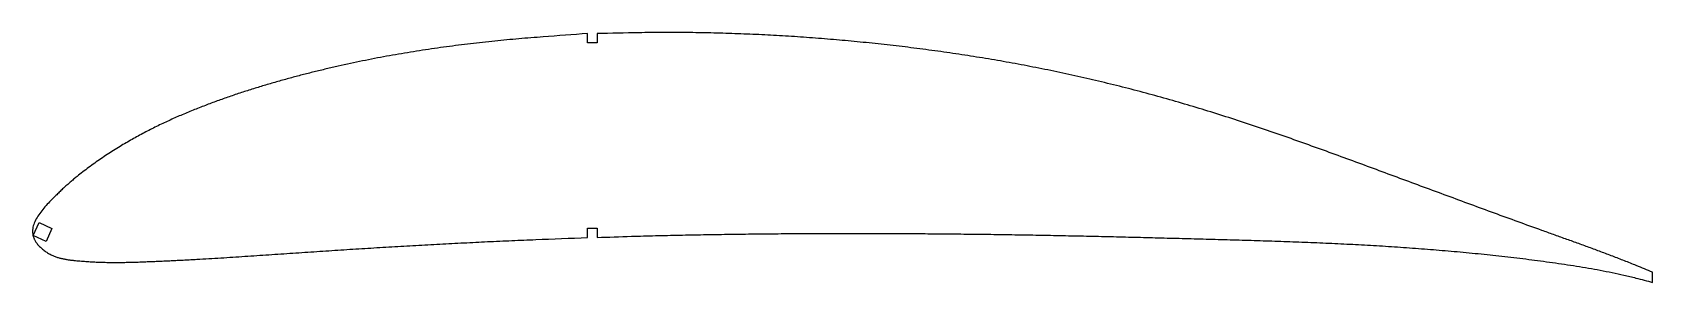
# Model space of a CAD drawing. Header units: millimetres. Extents: x -122 to 220, y 19 to 71.
import ezdxf

# ---------------------------------------------------------------- set-up
doc = ezdxf.new("R2010")
doc.units = ezdxf.units.MM

msp = doc.modelspace()

# ---------------------------------------------------------------- linework, layer by layer
for p, q in [((-4.77, 69.07), (-4.77, 71.06)), ((-2.77, 69.07), (-4.77, 69.07)), ((-2.77, 71.07), (-2.77, 69.07)), ((-4.77, 28.09), (-4.77, 30.09)), ((-4.77, 30.09), (-2.77, 30.09)), ((-2.77, 30.09), (-2.77, 28.14))]:
    msp.add_line(p, q)
at = {"color": 7, "linetype": 'Continuous', "lineweight": 25}
for p, q in [((-121.8, 28.55), (-120.54, 31.27)), ((-120.54, 31.27), (-117.82, 30)), ((-119.08, 27.28), (-121.8, 28.55)), ((-117.82, 30), (-119.08, 27.28)), ((220.03, 18.64), (220.03, 20.79))]:
    msp.add_line(p, q, dxfattribs=at)
for points, knots in [([(-4.77, 71.06), (-7.9, 70.84), (-12.73, 70.46), (-19.27, 69.97), (-24.37, 69.48), (-29.47, 68.93), (-34.55, 68.28), (-39.62, 67.55), (-44.67, 66.73), (-48.89, 65.96), (-52.28, 65.29), (-54.84, 64.75), (-57.39, 64.19), (-59.94, 63.61), (-62.49, 62.99), (-65.02, 62.35), (-67.57, 61.67), (-70.14, 60.97), (-72.72, 60.22), (-75.29, 59.44), (-77.85, 58.62), (-80.4, 57.77), (-82.93, 56.87), (-85.05, 56.08), (-86.75, 55.43), (-88.05, 54.91), (-89.34, 54.38), (-90.63, 53.84), (-91.9, 53.29), (-93.17, 52.71), (-94.46, 52.12), (-95.75, 51.5), (-97.06, 50.84), (-98.36, 50.18), (-99.64, 49.48), (-100.92, 48.77), (-102.2, 48.04), (-103.5, 47.27), (-104.82, 46.45), (-106.17, 45.59), (-107.49, 44.71), (-108.8, 43.8), (-110.08, 42.87), (-111.32, 41.93), (-112.38, 41.1), (-113.26, 40.37), (-113.98, 39.76), (-114.69, 39.14), (-115.4, 38.5), (-116.11, 37.82), (-116.84, 37.12), (-117.66, 36.31), (-118.58, 35.37), (-119.54, 34.3), (-120.42, 33.2), (-121.16, 32.06), (-121.7, 30.9), (-121.98, 29.71), (-121.9, 28.68), (-121.69, 28.01), (-121.43, 27.57), (-121.19, 27.09), (-120.71, 26.51), (-120.13, 25.91), (-119.47, 25.37), (-118.76, 24.88), (-118.05, 24.49), (-117.34, 24.18), (-116.66, 23.93), (-115.97, 23.74), (-115.28, 23.59), (-114.58, 23.47), (-113.89, 23.38), (-113, 23.28), (-111.93, 23.18), (-110.67, 23.08), (-109.41, 23), (-108.15, 22.94), (-106.89, 22.9), (-105.62, 22.88), (-104.35, 22.87), (-103.09, 22.88), (-101.82, 22.9), (-100.56, 22.93), (-99.29, 22.97), (-98.03, 23.02), (-96.76, 23.07), (-95.5, 23.12), (-94.23, 23.18), (-92.97, 23.24), (-91.7, 23.3), (-90.44, 23.36), (-89.17, 23.43), (-87.9, 23.5), (-86.22, 23.59), (-84.1, 23.71), (-81.57, 23.87), (-79.04, 24.03), (-76.5, 24.2), (-73.97, 24.37), (-71.44, 24.54), (-68.91, 24.71), (-66.37, 24.88), (-63.84, 25.05), (-61.31, 25.22), (-58.77, 25.39), (-56.24, 25.55), (-53.71, 25.71), (-50.33, 25.92), (-46.11, 26.17), (-41.05, 26.46), (-35.99, 26.74), (-30.92, 27), (-25.86, 27.25), (-20.79, 27.48), (-13.76, 27.77), (-8.42, 27.97), (-4.77, 28.09)], [0, 0, 0, 0, 0.0378101, 0.0583781, 0.0789442, 0.0995028, 0.1200623, 0.1406182, 0.1611718, 0.1817304, 0.192233, 0.2027337, 0.2132318, 0.2237264, 0.2342266, 0.2447257, 0.25523, 0.266015, 0.2767962, 0.2875779, 0.2983584, 0.3091399, 0.3199268, 0.3307174, 0.3363159, 0.3419169, 0.3475155, 0.353112, 0.3587055, 0.3642927, 0.3698802, 0.3757361, 0.3815927, 0.3874473, 0.3933126, 0.3991822, 0.4050741, 0.4109841, 0.4173955, 0.4238147, 0.430226, 0.4366071, 0.4429461, 0.4492185, 0.4554129, 0.4591767, 0.4629349, 0.4667163, 0.4705562, 0.4744752, 0.4785199, 0.482708, 0.4884394, 0.4942726, 0.5000057, 0.5054798, 0.510596, 0.5153605, 0.5199649, 0.5229415, 0.5237133, 0.5260616, 0.529322, 0.532703, 0.536149, 0.5396097, 0.5430253, 0.545975, 0.5488702, 0.5517272, 0.5545619, 0.5573919, 0.5602232, 0.5630529, 0.5681066, 0.573168, 0.5782344, 0.5833115, 0.5883883, 0.593466, 0.5985491, 0.6036346, 0.6087143, 0.6137925, 0.6188691, 0.6239436, 0.6290236, 0.6341009, 0.6391869, 0.6442732, 0.6493605, 0.6544441, 0.6595325, 0.6646179, 0.669708, 0.6798989, 0.6900852, 0.7002739, 0.7104571, 0.7206455, 0.7308308, 0.7410205, 0.7512133, 0.7614017, 0.7715889, 0.7817756, 0.7919612, 0.8021495, 0.8123406, 0.832695, 0.853048, 0.8733955, 0.8937379, 0.9140868, 0.9344386, 0.9547929, 0.998808, 0.998808, 0.998808, 0.998808]), ([(220.03, 20.79), (218.89, 21.29), (216.91, 22.09), (214.1, 23.21), (211.61, 24.17), (209.12, 25.11), (206.63, 26.03), (204.13, 26.94), (201.63, 27.83), (199.13, 28.73), (195.8, 29.92), (191.63, 31.42), (186.64, 33.24), (181.65, 35.06), (176.67, 36.9), (171.69, 38.73), (166.7, 40.57), (161.73, 42.4), (156.76, 44.23), (151.79, 46.04), (146.82, 47.83), (141.84, 49.59), (136.84, 51.3), (131.82, 52.96), (126.82, 54.55), (121.84, 56.05), (116.87, 57.48), (111.88, 58.84), (106.87, 60.12), (101.84, 61.33), (96.8, 62.47), (91.76, 63.52), (86.74, 64.5), (81.73, 65.4), (76.72, 66.23), (71.69, 66.99), (66.65, 67.69), (61.6, 68.32), (56.56, 68.89), (51.52, 69.4), (46.48, 69.85), (41.44, 70.24), (36.4, 70.57), (31.35, 70.84), (26.3, 71.04), (21.25, 71.19), (16.19, 71.27), (11.13, 71.29), (4.81, 71.23), (0.18, 71.1), (-2.77, 71.07)], [0, 0, 0, 0, 0.0159878, 0.0276034, 0.0390377, 0.0504687, 0.0619011, 0.0733325, 0.0847644, 0.0961965, 0.1076356, 0.1304992, 0.1533554, 0.1762071, 0.1990545, 0.2219071, 0.2447625, 0.2676247, 0.2903714, 0.3131158, 0.3358491, 0.3585863, 0.3813174, 0.404055, 0.4267985, 0.449054, 0.4713048, 0.4935554, 0.5158042, 0.5380558, 0.5603056, 0.5825654, 0.6044581, 0.6263426, 0.6482247, 0.6701064, 0.6919919, 0.7138818, 0.7357756, 0.7575348, 0.7792878, 0.8010375, 0.8227823, 0.8445256, 0.8662791, 0.888033, 0.9098209, 0.9315992, 0.9533798, 0.9913937, 0.9913937, 0.9913937, 0.9913937]), ([(-2.77, 28.14), (-0.34, 28.2), (3.77, 28.37), (9.57, 28.51), (14.63, 28.63), (19.69, 28.72), (24.75, 28.81), (29.8, 28.87), (34.86, 28.92), (39.91, 28.96), (44.97, 28.98), (50.03, 28.99), (55.08, 28.99), (60.14, 28.97), (65.19, 28.94), (70.24, 28.9), (75.29, 28.85), (80.35, 28.79), (85.4, 28.71), (90.45, 28.63), (95.5, 28.53), (100.55, 28.43), (105.6, 28.31), (110.65, 28.19), (115.7, 28.06), (120.75, 27.93), (125.8, 27.8), (130.85, 27.66), (135.9, 27.51), (140.95, 27.35), (146, 27.16), (151.04, 26.96), (156.09, 26.72), (161.14, 26.45), (166.18, 26.14), (171.23, 25.77), (176.27, 25.37), (181.31, 24.91), (186.34, 24.4), (191.37, 23.83), (195.56, 23.31), (198.92, 22.85), (201.45, 22.49), (203.97, 22.11), (206.48, 21.69), (208.99, 21.24), (211.49, 20.74), (213.99, 20.2), (216.84, 19.51), (218.86, 19), (220.03, 18.64)], [0.0075656, 0.0075656, 0.0075656, 0.0075656, 0.0398983, 0.0623752, 0.0848568, 0.1073472, 0.1298073, 0.1522635, 0.1747167, 0.1971667, 0.2196143, 0.2420727, 0.2645336, 0.2869835, 0.3094229, 0.3318607, 0.3542972, 0.3767322, 0.3991751, 0.4216213, 0.4440623, 0.4664981, 0.4889244, 0.5113548, 0.5337848, 0.5562235, 0.5786664, 0.6011092, 0.6235472, 0.6459759, 0.6684045, 0.6908332, 0.7132674, 0.7357039, 0.7581754, 0.7806397, 0.8031035, 0.8255692, 0.8480361, 0.8705161, 0.8930087, 0.9043388, 0.9156695, 0.9269949, 0.938311, 0.9496268, 0.9609354, 0.9722477, 0.9837755, 1, 1, 1, 1])]:
    msp.add_open_spline(points, degree=3, knots=knots, dxfattribs=at)

doc.saveas('drawing.dxf')
